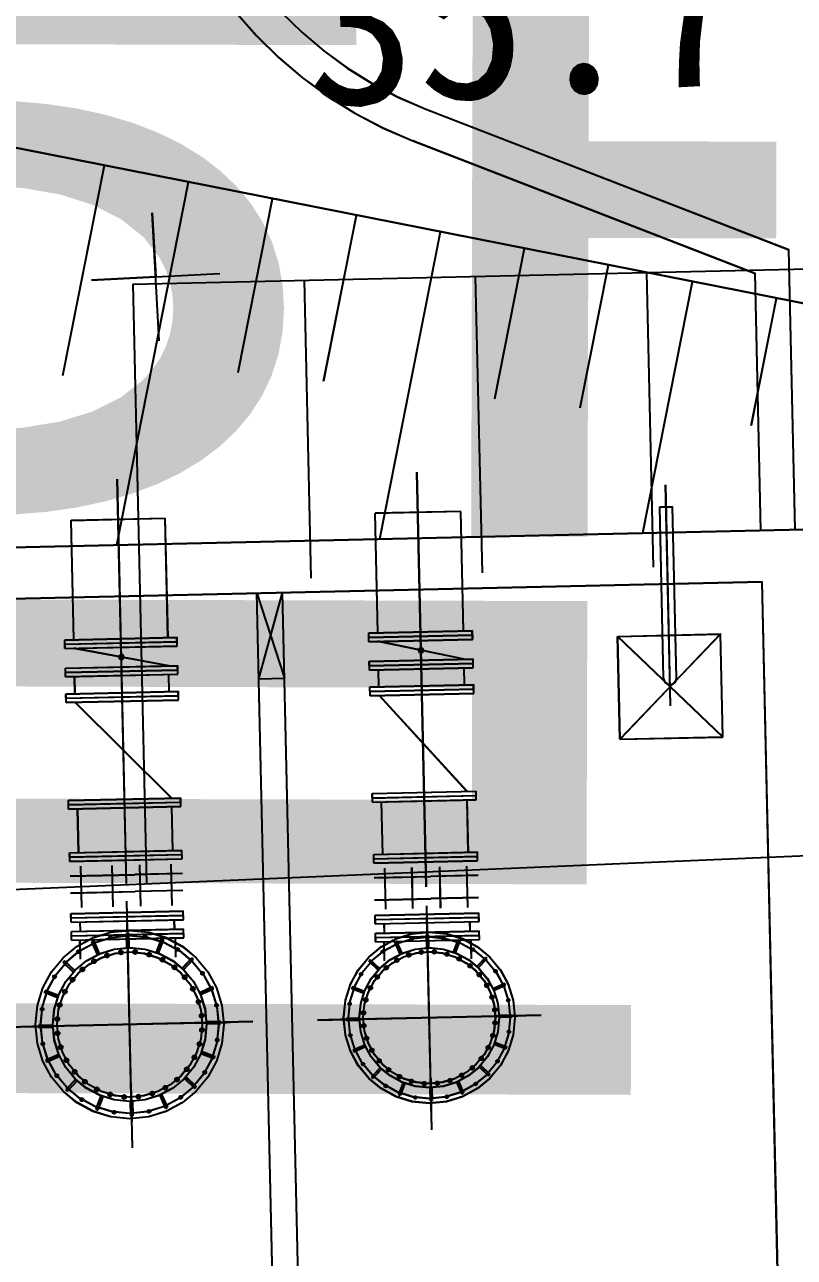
# Model space of a CAD drawing. Header units: millimetres. Extents: x 11366 to 12162, y 1103 to 1810.
# Drawn here: x 11791.68 to 11800.67, y 1515.83 to 1530.22 of the extents above; entities that cross this region are included whole.
import ezdxf
from ezdxf.xclip import XClip

# ---------------------------------------------------------------- set-up
doc = ezdxf.new("R2010")
doc.units = ezdxf.units.MM
doc.header["$LTSCALE"] = 10
doc.header["$MEASUREMENT"] = 0
doc.header["$XCLIPFRAME"] = 2
for name, pattern in [('CENTER', [2, 1.25, -0.25, 0.25, -0.25]), ('CENTER2', [28.575, 19.05, -3.175, 3.175, -3.175]), ('DASHEDX2', [1.5, 1, -0.5])]:
    doc.linetypes.add(name, pattern=pattern)
doc.layers.add('TZ-BASE', color=253, linetype='Continuous')
doc.styles.get("Standard").update_dxf_attribs({"font": 'GulimChe.ttf'})

# ---------------------------------------------------------------- blocks, each defined once
blk = doc.blocks.new('JD-DFXGDFH6CHF')
at = {"layer": 'TZ-BASE', "linetype": 'DASHEDX2', "ltscale": 3}
for p, q in [((283.773, 38.057), (699.948, 47.524)), ((363.916, 32.679), (383.901, 33.533))]:
    blk.add_line(p, q, dxfattribs=at)
at = {"layer": 'TZ-BASE'}
for p, q in [((377.163, 42.149), (381.409, 40.504)), ((377.164, 42.152), (381.41, 40.507)), ((393.555, 37.511), (372.049, 41.759)), ((393.556, 37.514), (372.05, 41.762)), ((377.019, 41.776), (381.016, 40.228)), ((377.02, 41.779), (381.017, 40.231)), ((372.932, 39.036), (373.417, 41.489)), ((372.933, 39.039), (373.418, 41.491)), ((373.561, 37.059), (374.398, 41.295)), ((373.562, 37.062), (374.399, 41.298)), ((374.978, 39.074), (375.379, 41.101)), ((374.979, 39.077), (375.38, 41.104)), ((374.057, 39.441, 35.725), (373.977, 40.938, 35.725)), ((373.977, 40.938, 35.725), (374.017, 40.189, 35.725)), ((375.977, 38.971), (376.36, 40.907)), ((375.978, 38.974), (376.361, 40.91)), ((376.633, 37.128), (377.341, 40.714)), ((376.634, 37.131), (377.342, 40.716)), ((377.975, 38.765), (378.322, 40.52)), ((377.976, 38.768), (378.323, 40.523)), ((381.483, 37.238), (381.409, 40.504)), ((381.484, 37.241), (381.41, 40.507)), ((378.974, 38.662), (379.303, 40.326)), ((378.975, 38.665), (379.304, 40.329)), ((373.268, 40.15, 35.725), (374.766, 40.229, 35.725)), ((374.017, 40.189, 35.725), (373.268, 40.15, 35.725)), ((381.083, 37.229), (381.016, 40.228)), ((381.084, 37.232), (381.017, 40.231)), ((379.704, 37.198), (380.284, 40.132)), ((379.705, 37.2), (380.285, 40.135)), ((380.972, 38.456), (381.265, 39.938)), ((380.973, 38.459), (381.266, 39.941)), ((364.088, 36.845), (381.583, 37.24)), ((364.089, 36.847), (381.584, 37.243)), ((364.601, 36.256), (381.097, 36.629)), ((364.602, 36.259), (381.098, 36.632)), ((381.465, 20.333), (381.097, 36.629)), ((381.466, 20.336), (381.098, 36.632)), ((372.955, 35.95), (374.265, 35.98)), ((372.956, 35.953), (374.266, 35.982)), ((374.268, 35.879), (374.265, 35.98)), ((374.269, 35.882), (374.266, 35.982)), ((376.504, 36.03), (377.714, 36.057)), ((376.506, 35.93), (376.504, 36.03)), ((376.505, 36.033), (377.715, 36.06)), ((376.507, 35.933), (376.505, 36.033)), ((376.505, 35.98), (377.716, 36.007)), ((376.506, 35.983), (377.717, 36.01)), ((377.717, 35.957), (377.714, 36.057)), ((377.718, 35.96), (377.715, 36.06)), ((379.411, 35.991), (380.611, 36.018)), ((380.638, 34.818), (379.411, 35.991)), ((379.438, 34.791), (379.411, 35.991)), ((379.412, 35.993), (380.612, 36.021)), ((380.639, 34.821), (379.412, 35.993)), ((379.439, 34.794), (379.412, 35.993)), ((380.611, 36.018), (379.438, 34.791)), ((380.612, 36.021), (379.439, 34.794)), ((380.638, 34.818), (380.611, 36.018)), ((380.639, 34.821), (380.612, 36.021)), ((372.957, 35.85), (372.955, 35.95)), ((372.958, 35.853), (372.956, 35.953)), ((372.956, 35.9), (374.266, 35.929)), ((372.957, 35.903), (374.267, 35.932)), ((372.957, 35.85), (374.268, 35.879)), ((372.958, 35.853), (374.269, 35.882)), ((374.167, 35.647), (373.062, 35.852)), ((374.168, 35.65), (373.063, 35.855)), ((376.506, 35.93), (377.717, 35.957)), ((376.507, 35.933), (377.718, 35.96)), ((377.617, 35.728), (376.612, 35.935)), ((377.617, 35.725), (376.612, 35.932)), ((376.511, 35.7), (377.722, 35.728)), ((376.514, 35.6), (376.511, 35.7)), ((376.512, 35.703), (377.723, 35.73)), ((376.515, 35.603), (376.512, 35.703)), ((377.724, 35.627), (377.722, 35.728)), ((377.725, 35.63), (377.723, 35.73)), ((372.962, 35.62), (374.273, 35.65)), ((372.965, 35.52), (372.962, 35.62)), ((372.963, 35.623), (374.274, 35.652)), ((372.965, 35.523), (372.963, 35.623)), ((372.963, 35.57), (374.274, 35.6)), ((372.964, 35.573), (374.275, 35.602)), ((372.965, 35.523), (374.276, 35.552)), ((372.965, 35.52), (374.275, 35.55)), ((374.275, 35.55), (374.273, 35.65)), ((374.276, 35.552), (374.274, 35.652)), ((376.512, 35.65), (377.723, 35.678)), ((376.513, 35.653), (377.724, 35.68)), ((376.514, 35.6), (377.724, 35.627)), ((376.515, 35.603), (377.725, 35.63)), ((376.518, 35.4), (377.729, 35.428)), ((376.52, 35.3), (376.518, 35.4)), ((376.519, 35.403), (377.73, 35.43)), ((376.521, 35.303), (376.519, 35.403)), ((377.731, 35.327), (377.729, 35.428)), ((377.732, 35.33), (377.73, 35.43)), ((372.969, 35.32), (374.28, 35.35)), ((372.971, 35.22), (372.969, 35.32)), ((372.97, 35.323), (374.281, 35.352)), ((372.972, 35.223), (372.97, 35.323)), ((372.97, 35.27), (374.281, 35.3)), ((372.971, 35.273), (374.282, 35.302)), ((372.972, 35.223), (374.283, 35.252)), ((374.282, 35.249), (374.28, 35.35)), ((374.283, 35.252), (374.281, 35.352)), ((376.519, 35.35), (377.73, 35.378)), ((376.52, 35.353), (377.731, 35.38)), ((376.52, 35.3), (377.731, 35.327)), ((376.521, 35.303), (377.732, 35.33)), ((377.651, 34.182), (376.626, 35.302)), ((377.652, 34.184), (376.627, 35.305)), ((372.971, 35.22), (374.282, 35.249)), ((374.202, 34.104), (373.077, 35.222)), ((374.203, 34.106), (373.078, 35.225)), ((379.439, 34.794), (380.639, 34.821)), ((379.438, 34.791), (380.638, 34.818)), ((372.997, 34.076), (374.308, 34.106)), ((372.998, 34.079), (374.309, 34.109)), ((374.31, 34.006), (374.308, 34.106)), ((374.311, 34.009), (374.309, 34.109)), ((376.546, 34.157), (377.757, 34.184)), ((376.549, 34.056), (376.546, 34.157)), ((376.547, 34.159), (377.758, 34.187)), ((376.549, 34.059), (376.547, 34.159)), ((376.547, 34.106), (377.758, 34.134)), ((376.548, 34.109), (377.759, 34.137)), ((377.759, 34.084), (377.757, 34.184)), ((377.76, 34.087), (377.758, 34.187)), ((372.999, 33.976), (372.997, 34.076)), ((373, 33.979), (372.998, 34.079)), ((372.998, 34.026), (374.309, 34.056)), ((372.999, 34.029), (374.31, 34.059)), ((372.999, 33.976), (374.31, 34.006)), ((373, 33.979), (374.311, 34.009)), ((376.549, 34.059), (377.76, 34.087)), ((376.549, 34.056), (377.759, 34.084)), ((373.011, 33.465), (374.322, 33.495)), ((373.013, 33.365), (373.011, 33.465)), ((373.012, 33.468), (374.322, 33.498)), ((373.014, 33.368), (373.012, 33.468)), ((373.012, 33.415), (374.323, 33.445)), ((373.013, 33.418), (374.324, 33.448)), ((373.013, 33.365), (374.324, 33.395)), ((373.014, 33.368), (374.325, 33.398)), ((374.325, 33.398), (374.322, 33.498)), ((374.324, 33.395), (374.322, 33.495)), ((376.562, 33.446), (377.773, 33.473)), ((376.565, 33.346), (376.562, 33.446)), ((376.563, 33.448), (377.774, 33.476)), ((376.565, 33.348), (376.563, 33.448)), ((376.563, 33.396), (377.774, 33.423)), ((376.564, 33.398), (377.775, 33.426)), ((377.775, 33.373), (377.773, 33.473)), ((377.776, 33.376), (377.774, 33.476)), ((373.153, 32.827), (373.142, 33.306)), ((373.154, 32.83), (373.143, 33.309)), ((373.518, 32.836), (373.508, 33.315)), ((373.519, 32.838), (373.509, 33.317)), ((373.843, 32.843), (373.832, 33.322)), ((373.844, 32.846), (373.833, 33.325)), ((374.209, 32.851), (374.198, 33.33)), ((374.209, 32.854), (374.199, 33.333)), ((376.565, 33.348), (377.776, 33.376)), ((376.565, 33.346), (377.775, 33.373)), ((376.704, 32.808), (376.693, 33.287)), ((376.705, 32.81), (376.694, 33.289)), ((377.02, 32.815), (377.009, 33.294)), ((377.021, 32.817), (377.01, 33.296)), ((377.345, 32.825), (377.334, 33.304)), ((377.344, 32.822), (377.334, 33.301)), ((377.66, 32.829), (377.649, 33.308)), ((377.661, 32.832), (377.65, 33.311)), ((373.016, 33.194), (373.772, 33.211)), ((373.017, 33.196), (373.773, 33.213)), ((374.329, 33.223), (373.772, 33.211)), ((374.33, 33.226), (373.773, 33.213)), ((376.567, 33.174), (377.224, 33.189)), ((376.568, 33.177), (377.225, 33.191)), ((377.78, 33.201), (377.224, 33.189)), ((377.781, 33.204), (377.225, 33.191)), ((373.02, 32.996), (373.777, 33.013)), ((373.021, 32.998), (373.778, 33.015)), ((374.334, 33.025), (373.777, 33.013)), ((374.334, 33.028), (373.778, 33.015)), ((373.744, 30.024), (373.679, 32.898)), ((373.745, 30.027), (373.68, 32.9)), ((376.573, 32.914), (377.23, 32.929)), ((376.574, 32.917), (377.231, 32.932)), ((377.241, 30.234), (377.181, 32.846)), ((377.241, 30.236), (377.182, 32.849)), ((377.786, 32.942), (377.23, 32.929)), ((377.787, 32.945), (377.231, 32.932)), ((373.027, 32.756), (374.338, 32.785)), ((373.029, 32.655), (373.027, 32.756)), ((373.028, 32.758), (374.338, 32.788)), ((373.03, 32.658), (373.028, 32.758)), ((373.028, 32.706), (374.339, 32.735)), ((373.029, 32.708), (374.34, 32.738)), ((373.029, 32.655), (374.34, 32.685)), ((373.03, 32.658), (374.341, 32.688)), ((374.341, 32.688), (374.338, 32.788)), ((374.34, 32.685), (374.338, 32.785)), ((376.578, 32.736), (377.789, 32.763)), ((376.581, 32.636), (376.578, 32.736)), ((376.579, 32.739), (377.79, 32.766)), ((376.582, 32.639), (376.579, 32.739)), ((376.579, 32.686), (377.79, 32.713)), ((376.58, 32.689), (377.791, 32.716)), ((376.581, 32.636), (377.791, 32.663)), ((376.582, 32.639), (377.792, 32.666)), ((377.238, 30.364), (377.184, 32.715)), ((377.239, 30.367), (377.185, 32.718)), ((377.791, 32.663), (377.789, 32.763)), ((377.792, 32.666), (377.79, 32.766)), ((373.032, 32.546), (374.342, 32.575)), ((373.034, 32.446), (373.032, 32.546)), ((373.033, 32.548), (374.343, 32.578)), ((373.035, 32.448), (373.033, 32.548)), ((373.033, 32.496), (374.343, 32.525)), ((373.033, 32.496), (374.343, 32.525)), ((373.034, 32.498), (374.344, 32.528)), ((373.034, 32.498), (374.344, 32.528)), ((373.679, 32.358), (373.676, 32.523)), ((373.68, 32.361), (373.677, 32.526)), ((373.738, 30.285), (373.685, 32.636)), ((373.739, 30.288), (373.686, 32.639)), ((373.694, 32.237), (373.686, 32.597)), ((373.695, 32.24), (373.687, 32.599)), ((373.704, 32.359), (373.7, 32.524)), ((373.705, 32.362), (373.701, 32.527)), ((374.345, 32.475), (374.342, 32.575)), ((374.345, 32.478), (374.343, 32.578)), ((376.583, 32.526), (377.794, 32.553)), ((376.585, 32.426), (376.583, 32.526)), ((376.584, 32.529), (377.795, 32.556)), ((376.586, 32.429), (376.584, 32.529)), ((377.195, 32.246), (377.188, 32.572)), ((377.196, 32.249), (377.189, 32.575)), ((377.796, 32.453), (377.794, 32.553)), ((377.797, 32.456), (377.795, 32.556)), ((373.034, 32.446), (374.345, 32.475)), ((373.035, 32.448), (374.345, 32.478)), ((373.137, 32.223), (373.132, 32.448)), ((373.138, 32.226), (373.133, 32.451)), ((373.338, 32.278), (373.272, 32.429)), ((373.339, 32.28), (373.273, 32.431)), ((373.361, 32.288), (373.294, 32.439)), ((373.362, 32.29), (373.295, 32.441)), ((374.025, 32.303), (374.085, 32.456)), ((374.026, 32.305), (374.086, 32.459)), ((374.048, 32.294), (374.108, 32.448)), ((374.049, 32.296), (374.109, 32.45)), ((374.251, 32.249), (374.246, 32.473)), ((374.252, 32.251), (374.247, 32.476)), ((376.584, 32.476), (377.795, 32.503)), ((376.584, 32.476), (377.795, 32.503)), ((376.585, 32.479), (377.796, 32.506)), ((376.585, 32.479), (377.796, 32.506)), ((376.585, 32.426), (377.796, 32.453)), ((376.586, 32.429), (377.797, 32.456)), ((376.689, 32.204), (376.684, 32.428)), ((376.69, 32.206), (376.685, 32.431)), ((376.871, 32.283), (376.811, 32.42)), ((376.872, 32.285), (376.812, 32.423)), ((376.892, 32.292), (376.831, 32.429)), ((376.893, 32.294), (376.832, 32.432)), ((377.181, 32.356), (377.178, 32.506)), ((377.182, 32.359), (377.179, 32.509)), ((377.204, 32.356), (377.2, 32.506)), ((377.205, 32.359), (377.201, 32.509)), ((377.496, 32.305), (377.55, 32.445)), ((377.497, 32.308), (377.551, 32.448)), ((377.517, 32.297), (377.571, 32.437)), ((377.518, 32.3), (377.572, 32.44)), ((377.703, 32.227), (377.698, 32.451)), ((377.704, 32.229), (377.699, 32.454)), ((374.324, 32.119), (374.438, 32.238)), ((374.325, 32.121), (374.439, 32.241)), ((377.767, 32.138), (377.871, 32.246)), ((377.768, 32.141), (377.872, 32.249)), ((377.783, 32.122), (377.887, 32.231)), ((377.784, 32.125), (377.888, 32.234)), ((373.054, 32.073), (372.935, 32.187)), ((373.055, 32.075), (372.936, 32.189)), ((373.071, 32.09), (372.952, 32.204)), ((373.072, 32.093), (372.953, 32.207)), ((374.341, 32.102), (374.455, 32.221)), ((374.342, 32.104), (374.456, 32.224)), ((376.614, 32.099), (376.505, 32.202)), ((376.613, 32.096), (376.505, 32.2)), ((376.628, 32.112), (376.52, 32.216)), ((376.629, 32.115), (376.521, 32.219)), ((377.955, 31.882), (378.092, 31.943)), ((372.87, 31.774), (372.716, 31.834)), ((372.871, 31.777), (372.717, 31.837)), ((372.879, 31.797), (372.725, 31.857)), ((372.88, 31.8), (372.726, 31.859)), ((374.529, 31.834), (374.68, 31.901)), ((374.53, 31.837), (374.681, 31.904)), ((374.539, 31.812), (374.69, 31.879)), ((374.54, 31.815), (374.691, 31.881)), ((376.446, 31.825), (376.306, 31.879)), ((376.447, 31.828), (376.307, 31.882)), ((376.454, 31.846), (376.314, 31.9)), ((376.455, 31.848), (376.315, 31.903)), ((377.954, 31.879), (378.091, 31.94)), ((377.963, 31.859), (378.1, 31.92)), ((377.964, 31.862), (378.101, 31.922)), ((378.517, 31.569), (375.905, 31.51)), ((378.518, 31.572), (375.906, 31.513)), ((378.387, 31.566), (376.035, 31.513)), ((378.388, 31.569), (376.036, 31.516)), ((376.505, 31.524), (376.178, 31.517)), ((376.506, 31.527), (376.179, 31.519)), ((376.394, 31.533), (376.244, 31.529)), ((376.395, 31.535), (376.245, 31.532)), ((376.396, 31.513), (376.246, 31.51)), ((377.917, 31.556), (378.244, 31.563)), ((377.918, 31.559), (378.245, 31.566)), ((378.027, 31.569), (378.177, 31.573)), ((378.028, 31.572), (378.178, 31.576)), ((378.028, 31.547), (378.178, 31.551)), ((378.029, 31.55), (378.179, 31.553)), ((375.149, 31.493), (372.275, 31.428)), ((375.15, 31.496), (372.276, 31.431)), ((374.888, 31.487), (372.536, 31.434)), ((374.888, 31.49), (372.537, 31.437)), ((372.935, 31.443), (372.576, 31.435)), ((372.936, 31.446), (372.577, 31.438)), ((372.814, 31.453), (372.649, 31.449)), ((372.814, 31.428), (372.649, 31.424)), ((372.815, 31.455), (372.65, 31.452)), ((372.815, 31.431), (372.65, 31.427)), ((374.489, 31.481), (374.849, 31.489)), ((374.489, 31.478), (374.848, 31.486)), ((374.61, 31.493), (374.775, 31.497)), ((374.61, 31.469), (374.775, 31.473)), ((374.611, 31.496), (374.776, 31.5)), ((374.611, 31.472), (374.776, 31.475)), ((376.395, 31.51), (376.245, 31.507)), ((376.46, 31.223), (376.323, 31.163)), ((377.968, 31.234), (378.108, 31.18)), ((377.969, 31.237), (378.109, 31.183)), ((377.976, 31.255), (378.116, 31.201)), ((377.977, 31.258), (378.117, 31.203)), ((372.885, 31.109), (372.734, 31.043)), ((372.886, 31.112), (372.735, 31.046)), ((372.895, 31.087), (372.744, 31.021)), ((372.896, 31.09), (372.745, 31.023)), ((374.545, 31.124), (374.699, 31.065)), ((374.546, 31.127), (374.7, 31.068)), ((374.554, 31.147), (374.708, 31.088)), ((374.555, 31.15), (374.709, 31.09)), ((376.459, 31.221), (376.322, 31.16)), ((376.468, 31.2), (376.331, 31.14)), ((376.469, 31.203), (376.332, 31.142)), ((376.639, 30.957), (376.535, 30.849)), ((376.64, 30.96), (376.536, 30.852)), ((376.655, 30.942), (376.551, 30.833)), ((376.656, 30.945), (376.552, 30.836)), ((377.794, 30.968), (377.902, 30.864)), ((377.795, 30.97), (377.903, 30.867)), ((377.809, 30.984), (377.917, 30.88)), ((377.81, 30.986), (377.918, 30.883)), ((373.082, 30.82), (372.968, 30.701)), ((373.083, 30.823), (372.969, 30.703)), ((373.1, 30.803), (372.986, 30.684)), ((373.101, 30.806), (372.987, 30.686)), ((374.353, 30.831), (374.472, 30.717)), ((374.354, 30.834), (374.473, 30.72)), ((374.37, 30.849), (374.489, 30.735)), ((374.371, 30.852), (374.49, 30.738)), ((377.227, 30.834), (377.234, 30.507)), ((377.228, 30.837), (377.235, 30.51)), ((377.551, 30.797), (377.611, 30.66)), ((377.552, 30.8), (377.612, 30.663)), ((373.729, 30.684), (373.738, 30.325)), ((373.73, 30.687), (373.739, 30.328)), ((376.905, 30.783), (376.851, 30.643)), ((376.906, 30.785), (376.852, 30.645)), ((376.926, 30.775), (376.872, 30.635)), ((376.927, 30.777), (376.873, 30.637)), ((377.218, 30.723), (377.222, 30.573)), ((377.219, 30.726), (377.223, 30.576)), ((377.241, 30.726), (377.245, 30.576)), ((377.241, 30.724), (377.244, 30.574)), ((377.53, 30.788), (377.591, 30.651)), ((377.531, 30.791), (377.592, 30.654)), ((373.376, 30.628), (373.316, 30.474)), ((373.377, 30.63), (373.317, 30.477)), ((373.398, 30.619), (373.339, 30.465)), ((373.399, 30.622), (373.34, 30.468)), ((373.72, 30.562), (373.724, 30.397)), ((373.721, 30.565), (373.725, 30.4)), ((373.744, 30.563), (373.748, 30.398)), ((373.745, 30.566), (373.749, 30.401)), ((374.063, 30.634), (374.13, 30.483)), ((374.064, 30.637), (374.131, 30.486)), ((374.086, 30.647), (374.153, 30.496)), ((374.086, 30.644), (374.152, 30.493))]:
    blk.add_line(p, q, dxfattribs=at)
at = {"layer": 'TZ-BASE', "linetype": 'DASHEDX2'}
for p, q in [((375.749, 40.15), (375.828, 36.671)), ((377.748, 40.195), (377.827, 36.736)), ((379.748, 40.241), (379.826, 36.801)), ((373.749, 40.104), (373.909, 33.106))]:
    blk.add_line(p, q, dxfattribs=at)
at = {"layer": 'TZ-BASE', "linetype": 'CENTER2'}
for p, q in [((377.176, 33.069), (377.067, 37.905)), ((377.177, 33.072), (377.068, 37.908)), ((373.675, 33.09), (373.568, 37.826)), ((373.676, 33.093), (373.569, 37.829))]:
    blk.add_line(p, q, dxfattribs=at)
at = {"layer": 'TZ-BASE', "linetype": 'CENTER', "ltscale": 0.5}
for p, q in [((380.029, 35.181), (379.971, 37.76)), ((380.03, 35.184), (379.972, 37.762))]:
    blk.add_line(p, q, dxfattribs=at)
at = {"layer": 'TZ-BASE', "linetype": 'Continuous'}
for p, q in [((377.578, 37.45), (376.578, 37.427)), ((376.609, 36.033), (376.578, 37.427)), ((377.578, 37.452), (376.579, 37.43)), ((376.61, 36.035), (376.579, 37.43)), ((377.61, 36.058), (377.578, 37.452)), ((377.609, 36.055), (377.578, 37.45)), ((379.902, 37.502), (380.052, 37.506)), ((379.947, 35.503), (379.902, 37.502)), ((379.903, 37.505), (380.053, 37.508)), ((379.948, 35.505), (379.903, 37.505)), ((380.097, 35.506), (380.052, 37.506)), ((380.098, 35.509), (380.053, 37.508)), ((373.029, 37.347), (374.128, 37.372)), ((373.06, 35.952), (373.029, 37.347)), ((373.03, 37.35), (374.129, 37.374)), ((373.061, 35.955), (373.03, 37.35)), ((374.16, 35.977), (374.128, 37.372)), ((374.161, 35.98), (374.129, 37.374)), ((374.174, 35.347), (374.17, 35.547)), ((374.175, 35.35), (374.171, 35.55)), ((376.624, 35.403), (376.619, 35.603)), ((376.624, 35.403), (376.619, 35.603)), ((376.624, 35.405), (376.62, 35.605)), ((376.624, 35.405), (376.62, 35.605)), ((377.623, 35.425), (377.619, 35.625)), ((377.623, 35.425), (377.619, 35.625)), ((377.624, 35.428), (377.62, 35.628)), ((377.624, 35.428), (377.62, 35.628)), ((373.074, 35.322), (373.07, 35.522)), ((373.075, 35.325), (373.071, 35.525)), ((373.116, 33.468), (373.105, 33.979)), ((373.117, 33.471), (373.106, 33.981)), ((374.217, 33.495), (374.205, 34.006)), ((374.216, 33.493), (374.205, 34.003)), ((376.668, 33.448), (376.654, 34.059)), ((376.669, 33.451), (376.655, 34.062)), ((377.667, 33.471), (377.654, 34.081)), ((377.668, 33.473), (377.655, 34.084)), ((374.237, 32.573), (374.234, 32.683)), ((374.238, 32.576), (374.235, 32.685)), ((377.689, 32.554), (377.687, 32.664)), ((373.137, 32.548), (373.135, 32.658)), ((373.138, 32.551), (373.136, 32.661)), ((376.689, 32.528), (376.686, 32.638)), ((376.689, 32.531), (376.687, 32.641)), ((377.688, 32.551), (377.686, 32.661))]:
    blk.add_line(p, q, dxfattribs=at)
at = {"layer": 'TZ-BASE', "ltscale": 3}
for p, q in [((375.379, 28.498), (375.198, 36.496)), ((375.38, 28.5), (375.199, 36.498)), ((375.679, 28.504), (375.498, 36.502)), ((375.68, 28.507), (375.499, 36.505))]:
    blk.add_line(p, q, dxfattribs=at)
at = {"layer": 'TZ-BASE', "ltscale": 10}
for p, q in [((375.198, 36.496), (375.521, 35.503)), ((375.199, 36.498), (375.522, 35.505)), ((375.221, 35.496), (375.498, 36.502)), ((375.222, 35.499), (375.499, 36.505))]:
    blk.add_line(p, q, dxfattribs=at)
at = {"layer": 'TZ-BASE', "ltscale": 0.7}
for p, q in [((375.221, 35.496), (375.521, 35.503)), ((375.222, 35.499), (375.522, 35.505))]:
    blk.add_line(p, q, dxfattribs=at)
at = {"layer": 'TZ-BASE'}
for centre, radius in [((373.712, 31.461), 1.1), ((373.713, 31.463), 1.1), ((377.211, 31.54), 1), ((377.212, 31.543), 1), ((373.712, 31.461), 1.039), ((373.713, 31.463), 1.039), ((373.486, 32.475), 0.0165), ((373.487, 32.478), 0.0165), ((373.891, 32.484), 0.0165), ((373.892, 32.487), 0.0165), ((377.212, 31.543), 0.944), ((377.211, 31.54), 0.944), ((377.006, 32.462), 0.015), ((377.007, 32.464), 0.015), ((377.374, 32.47), 0.015), ((377.375, 32.473), 0.015), ((373.713, 31.463), 0.898), ((373.712, 31.461), 0.898), ((373.712, 31.461), 0.848), ((373.713, 31.463), 0.848), ((373.115, 32.311), 0.0165), ((373.116, 32.314), 0.0165), ((373.448, 32.266), 0.022), ((373.449, 32.269), 0.022), ((373.61, 32.302), 0.022), ((373.611, 32.305), 0.022), ((373.776, 32.306), 0.022), ((373.777, 32.309), 0.022), ((373.94, 32.28), 0.022), ((373.94, 32.277), 0.022), ((374.094, 32.217), 0.022), ((374.095, 32.22), 0.022), ((374.269, 32.337), 0.0165), ((374.27, 32.34), 0.0165), ((377.211, 31.54), 0.817), ((377.212, 31.543), 0.817), ((377.211, 31.54), 0.771), ((377.212, 31.543), 0.771), ((376.669, 32.313), 0.015), ((376.67, 32.316), 0.015), ((376.833, 32.214), 0.02), ((376.833, 32.211), 0.02), ((376.971, 32.272), 0.02), ((376.972, 32.275), 0.02), ((377.118, 32.305), 0.02), ((377.119, 32.308), 0.02), ((377.269, 32.308), 0.02), ((377.27, 32.311), 0.02), ((377.418, 32.282), 0.02), ((377.419, 32.285), 0.02), ((377.559, 32.227), 0.02), ((377.56, 32.23), 0.02), ((377.718, 32.337), 0.015), ((377.719, 32.34), 0.015), ((373.16, 32.106), 0.022), ((373.16, 32.104), 0.022), ((373.296, 32.202), 0.022), ((373.296, 32.199), 0.022), ((374.235, 32.128), 0.022), ((374.236, 32.131), 0.022), ((376.709, 32.124), 0.02), ((376.71, 32.127), 0.02), ((377.686, 32.146), 0.02), ((377.687, 32.149), 0.02), ((377.984, 32.082), 0.015), ((377.985, 32.085), 0.015), ((372.835, 32.018), 0.0165), ((372.836, 32.021), 0.0165), ((373.045, 31.984), 0.022), ((373.046, 31.986), 0.022), ((374.355, 32.013), 0.022), ((374.356, 32.016), 0.022), ((374.562, 32.057), 0.0165), ((374.563, 32.06), 0.0165), ((376.414, 32.047), 0.015), ((376.415, 32.049), 0.015), ((376.604, 32.015), 0.02), ((376.605, 32.018), 0.02), ((377.795, 32.042), 0.02), ((377.796, 32.045), 0.02), ((372.956, 31.846), 0.022), ((372.956, 31.843), 0.022), ((374.45, 31.877), 0.022), ((374.451, 31.88), 0.022), ((376.523, 31.888), 0.02), ((376.524, 31.89), 0.02), ((377.882, 31.918), 0.02), ((377.883, 31.921), 0.02), ((377.943, 31.78), 0.02), ((377.944, 31.783), 0.02), ((372.689, 31.64), 0.0165), ((372.69, 31.643), 0.0165), ((372.895, 31.688), 0.022), ((372.896, 31.691), 0.022), ((374.517, 31.725), 0.022), ((374.518, 31.728), 0.022), ((374.726, 31.686), 0.0165), ((374.727, 31.689), 0.0165), ((376.281, 31.703), 0.015), ((376.282, 31.706), 0.015), ((376.469, 31.747), 0.02), ((376.47, 31.75), 0.02), ((377.977, 31.635), 0.02), ((378.133, 31.745), 0.015), ((378.134, 31.748), 0.015), ((372.867, 31.525), 0.022), ((372.868, 31.527), 0.022), ((374.553, 31.563), 0.022), ((374.554, 31.566), 0.022), ((376.443, 31.598), 0.02), ((376.444, 31.601), 0.02), ((377.976, 31.633), 0.02), ((372.87, 31.359), 0.022), ((372.871, 31.361), 0.022), ((374.557, 31.397), 0.022), ((374.558, 31.399), 0.022), ((376.446, 31.447), 0.02), ((376.447, 31.45), 0.02), ((377.979, 31.482), 0.02), ((377.98, 31.484), 0.02), ((378.141, 31.377), 0.015), ((378.142, 31.379), 0.015), ((372.698, 31.235), 0.0165), ((372.699, 31.238), 0.0165), ((374.528, 31.233), 0.022), ((374.529, 31.236), 0.022), ((374.735, 31.281), 0.0165), ((374.736, 31.284), 0.0165), ((376.289, 31.335), 0.015), ((376.29, 31.337), 0.015), ((376.479, 31.3), 0.02), ((376.48, 31.302), 0.02), ((377.953, 31.333), 0.02), ((377.954, 31.336), 0.02), ((372.907, 31.199), 0.022), ((372.907, 31.196), 0.022), ((374.468, 31.078), 0.022), ((374.469, 31.081), 0.022), ((376.54, 31.161), 0.02), ((376.541, 31.164), 0.02), ((377.818, 31.067), 0.02), ((377.818, 31.065), 0.02), ((377.899, 31.192), 0.02), ((377.9, 31.195), 0.02), ((372.974, 31.044), 0.022), ((372.975, 31.047), 0.022), ((374.379, 30.938), 0.022), ((374.38, 30.941), 0.022), ((376.438, 30.998), 0.015), ((376.439, 31), 0.015), ((376.627, 31.04), 0.02), ((376.627, 31.038), 0.02), ((376.736, 30.933), 0.02), ((376.737, 30.936), 0.02), ((377.713, 30.955), 0.02), ((377.714, 30.958), 0.02), ((378.008, 31.033), 0.015), ((378.009, 31.036), 0.015), ((372.861, 30.864), 0.0165), ((372.862, 30.867), 0.0165), ((373.069, 30.908), 0.022), ((373.07, 30.911), 0.022), ((373.189, 30.794), 0.022), ((373.19, 30.796), 0.022), ((374.264, 30.818), 0.022), ((374.265, 30.821), 0.022), ((374.589, 30.903), 0.0165), ((374.589, 30.906), 0.0165), ((376.863, 30.852), 0.02), ((376.864, 30.855), 0.02), ((377.004, 30.798), 0.02), ((377.005, 30.8), 0.02), ((377.153, 30.771), 0.02), ((377.154, 30.774), 0.02), ((377.304, 30.775), 0.02), ((377.305, 30.778), 0.02), ((377.451, 30.808), 0.02), ((377.452, 30.81), 0.02), ((377.59, 30.871), 0.02), ((377.59, 30.869), 0.02), ((373.329, 30.704), 0.022), ((373.33, 30.707), 0.022), ((373.484, 30.644), 0.022), ((373.485, 30.647), 0.022), ((373.976, 30.655), 0.022), ((373.977, 30.658), 0.022), ((374.128, 30.722), 0.022), ((374.129, 30.725), 0.022), ((376.704, 30.743), 0.015), ((376.705, 30.746), 0.015), ((377.753, 30.767), 0.015), ((377.754, 30.769), 0.015), ((373.154, 30.584), 0.0165), ((373.155, 30.587), 0.0165), ((373.648, 30.616), 0.022), ((373.649, 30.618), 0.022), ((373.814, 30.619), 0.022), ((373.815, 30.622), 0.022), ((374.308, 30.61), 0.0165), ((374.309, 30.613), 0.0165), ((377.048, 30.61), 0.015), ((377.049, 30.612), 0.015), ((377.416, 30.618), 0.015), ((377.417, 30.621), 0.015), ((373.532, 30.437), 0.0165), ((373.533, 30.44), 0.0165), ((373.938, 30.447), 0.0165), ((373.938, 30.449), 0.0165)]:
    blk.add_circle(centre, radius, dxfattribs=at)
for centre, radius, start, end in [((378.825, 46.439), 4.6, 181.2953, 248.8271), ((378.826, 46.441), 4.6, 181.2953, 248.8271), ((378.825, 46.439), 5, 181.2953, 248.8271), ((378.826, 46.441), 5, 181.2953, 248.8271), ((377.114, 35.829), 0.0278, 91.2953, 271.2953), ((377.115, 35.832), 0.0278, 91.2953, 271.2953), ((377.114, 35.829), 0.0278, 271.2953, 91.2953), ((377.115, 35.832), 0.0278, 271.2953, 91.2953), ((373.615, 35.75), 0.0278, 91.2953, 271.2953), ((373.616, 35.752), 0.0278, 91.2953, 271.2953), ((373.615, 35.75), 0.0278, 271.2953, 91.2953), ((373.616, 35.752), 0.0278, 271.2953, 91.2953), ((373.712, 31.461), 1.063, 90.6367, 91.9539), ((373.713, 31.463), 1.063, 90.6367, 91.9539), ((373.712, 31.461), 1.063, 113.1367, 114.4539), ((373.713, 31.463), 1.063, 113.1367, 114.4539), ((373.712, 31.461), 1.063, 68.1367, 69.4539), ((373.713, 31.463), 1.063, 68.1367, 69.4539), ((377.211, 31.54), 0.967, 113.1367, 114.4539), ((377.212, 31.543), 0.967, 113.1367, 114.4539), ((377.211, 31.54), 0.967, 90.6367, 91.9539), ((377.212, 31.543), 0.967, 90.6367, 91.9539), ((377.211, 31.54), 0.967, 68.1367, 69.4539), ((377.212, 31.543), 0.967, 68.1367, 69.4539), ((373.712, 31.461), 1.063, 45.6367, 46.9539), ((373.713, 31.463), 1.063, 45.6367, 46.9539), ((377.211, 31.54), 0.967, 45.6367, 46.9539), ((377.212, 31.543), 0.967, 45.6367, 46.9539), ((373.712, 31.461), 1.063, 135.6367, 136.9539), ((373.713, 31.463), 1.063, 135.6367, 136.9539), ((377.212, 31.543), 0.967, 135.6367, 136.9539), ((377.211, 31.54), 0.967, 135.6367, 136.9539), ((377.212, 31.543), 0.967, 23.1367, 24.4539), ((373.712, 31.461), 1.063, 158.1367, 159.4539), ((373.713, 31.463), 1.063, 158.1367, 159.4539), ((373.712, 31.461), 1.063, 23.1367, 24.4539), ((373.713, 31.463), 1.063, 23.1367, 24.4539), ((377.211, 31.54), 0.967, 158.1367, 159.4539), ((377.212, 31.543), 0.967, 158.1367, 159.4539), ((377.211, 31.54, 3.79), 0.967, 23.1367, 24.4539), ((377.211, 31.54), 0.967, 180.6367, 181.9539), ((377.212, 31.543), 0.967, 180.6367, 181.9539), ((377.211, 31.54, 3.79), 0.967, 0.6367, 1.9539), ((377.212, 31.543), 0.967, 0.6367, 1.9539), ((373.712, 31.461), 1.063, 180.6367, 181.9539), ((373.713, 31.463), 1.063, 180.6367, 181.9539), ((373.712, 31.461), 1.063, 0.6367, 1.9539), ((373.713, 31.463), 1.063, 0.6367, 1.9539), ((373.712, 31.461), 1.063, 338.1367, 339.4539), ((373.713, 31.463), 1.063, 338.1367, 339.4539), ((377.211, 31.54), 0.967, 203.1367, 204.4539), ((377.212, 31.543), 0.967, 203.1367, 204.4539), ((377.211, 31.54, 3.79), 0.967, 338.1367, 339.4539), ((377.212, 31.543), 0.967, 338.1367, 339.4539), ((373.712, 31.461), 1.063, 203.1367, 204.4539), ((373.713, 31.463), 1.063, 203.1367, 204.4539), ((377.211, 31.54), 0.967, 225.6367, 226.9539), ((377.212, 31.543), 0.967, 225.6367, 226.9539), ((377.211, 31.54), 0.967, 315.6367, 316.9539), ((377.212, 31.543), 0.967, 315.6367, 316.9539), ((373.712, 31.461), 1.063, 225.6367, 226.9539), ((373.713, 31.463), 1.063, 225.6367, 226.9539), ((373.712, 31.461), 1.063, 315.6367, 316.9539), ((373.713, 31.463), 1.063, 315.6367, 316.9539), ((377.211, 31.54), 0.967, 293.1367, 294.4539), ((377.212, 31.543), 0.967, 293.1367, 294.4539), ((377.211, 31.54), 0.967, 248.1367, 249.4539), ((377.212, 31.543), 0.967, 248.1367, 249.4539), ((377.211, 31.54), 0.967, 270.6367, 271.9539), ((377.212, 31.543), 0.967, 270.6367, 271.9539), ((373.712, 31.461), 1.063, 248.1367, 249.4539), ((373.713, 31.463), 1.063, 248.1367, 249.4539), ((373.712, 31.461), 1.063, 270.6367, 271.9539), ((373.713, 31.463), 1.063, 270.6367, 271.9539), ((373.712, 31.461), 1.063, 293.1367, 294.4539), ((373.713, 31.463), 1.063, 293.1367, 294.4539)]:
    blk.add_arc(centre, radius, start, end, dxfattribs=at)
at = {"layer": 'TZ-BASE', "linetype": 'Continuous'}
for centre in [(380.022, 35.504), (380.023, 35.507)]:
    blk.add_arc(centre, 0.075, 181.2953, 1.2953, dxfattribs=at)
at = {"layer": 'TZ-BASE'}
for s, height, rotation, p in [('대    구    직    할    시', 12, 359.8412, (228.499, 32.173)), ('35.7', 2, 3.0398, (375.8, 42.172, 36.022))]:
    blk.add_text(s, height=height, rotation=rotation, dxfattribs=at).set_placement(p)

msp = doc.modelspace()

# ---------------------------------------------------------------- block references
at = {"layer": 'TZ-BASE'}
ref = msp.add_blockref('JD-DFXGDFH6CHF', (11419.192, 1487.09), dxfattribs=at)
XClip(ref).set_block_clipping_path([(69.9338669773, 75.0555249423), (70.0659624774, -74.8004272748), (700.0683191703, -74.3568896312), (699.933692272, 75.5313861654)])

doc.saveas('drawing.dxf')
